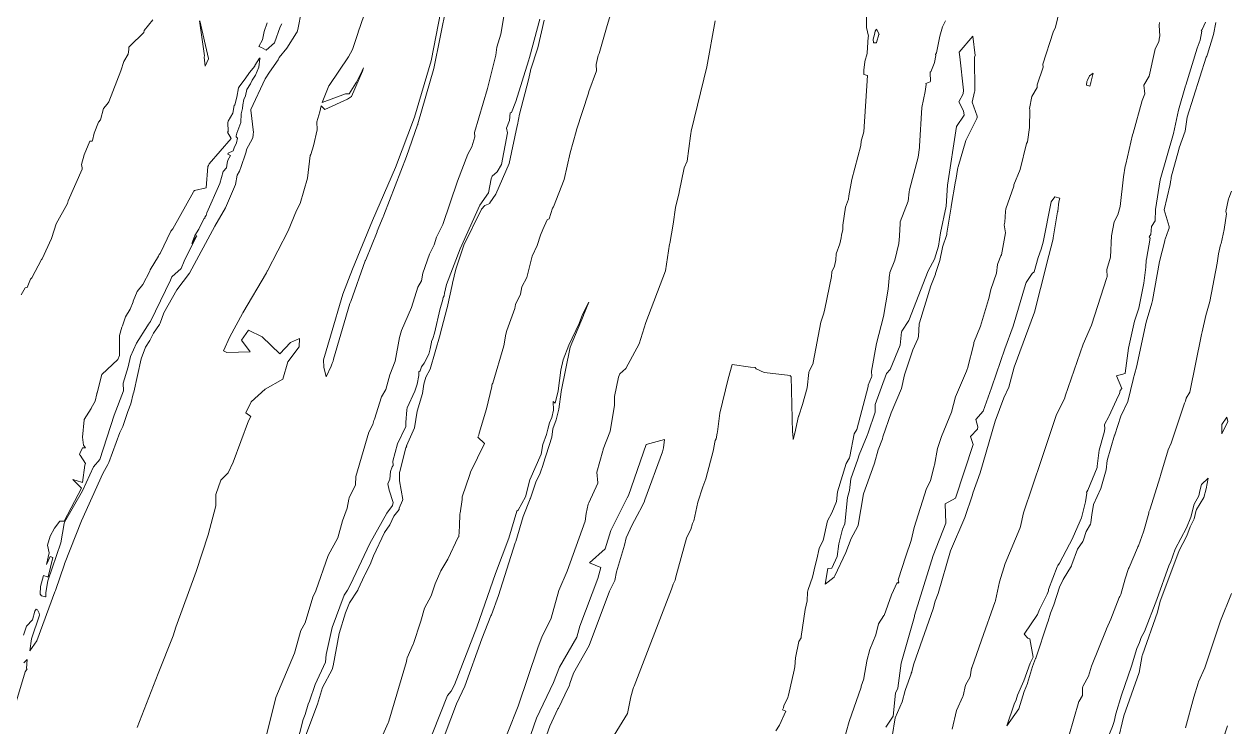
# Model space of a CAD drawing. Header units: metres. Extents: x 808187 to 810032, y 9155685 to 9157080.
# Drawn here: x 808915.4 to 809198.1, y 9156399.8 to 9156564.6 of the extents above; entities that cross this region are included whole.
import ezdxf

# ---------------------------------------------------------------- set-up
doc = ezdxf.new("R2010")
doc.units = ezdxf.units.M
doc.layers.add('C-TOPO-MAJR', color=9, linetype='Continuous')

msp = doc.modelspace()

# ---------------------------------------------------------------- linework, layer by layer
at = {"layer": 'C-TOPO-MAJR', "color": 9, "linetype": 'Continuous', "lineweight": 5}
for points, elevation in [([(809053.67, 9156397.85), (809056.77, 9156402.92), (809057.51, 9156406.82), (809058.06, 9156408.82), (809058.2, 9156409.07), (809058.3, 9156409.33), (809067.03, 9156432.14), (809067.49, 9156433.3), (809067.95, 9156434.21), (809068.1, 9156434.99), (809070.55, 9156444.06), (809071.02, 9156445.08), (809071.58, 9156446.11), (809071.98, 9156447.53), (809072.31, 9156448.15), (809073.27, 9156452.49), (809074.37, 9156456.12), (809075.11, 9156458.01), (809076.92, 9156464.8), (809076.97, 9156465.29), (809077.32, 9156466.97), (809077.53, 9156467.32), (809077.75, 9156468.68), (809077.85, 9156469.01), (809078.43, 9156473.35), (809080.37, 9156481.45), (809081.28, 9156484.77), (809085.56, 9156484.14), (809086.65, 9156484.07), (809086.94, 9156483.75), (809088.75, 9156482.88), (809094.95, 9156482.22), (809094.87, 9156482.05), (809095.12, 9156481.94), (809095.45, 9156468.84), (809095.51, 9156468.63), (809095.55, 9156467.2), (809095.98, 9156468.7), (809096.85, 9156472.67), (809096.89, 9156472.73), (809097.8, 9156475.37), (809098.84, 9156479.32), (809099.24, 9156482.93), (809099.35, 9156483.2), (809100.26, 9156484.98), (809100.24, 9156485.22), (809102.08, 9156494.69), (809102.77, 9156496.83), (809103.02, 9156497.87), (809104.55, 9156505.41), (809104.63, 9156506.48), (809105.24, 9156507.85), (809105.55, 9156509.32), (809105.68, 9156510.75), (809106.51, 9156513.09), (809106.85, 9156514.47), (809106.9, 9156515.07), (809107.21, 9156516.47), (809107.24, 9156517.46), (809107.82, 9156521.64), (809108.53, 9156523.52), (809108.61, 9156524.36), (809109.29, 9156528.12), (809111.4, 9156536.12), (809111.52, 9156537.13), (809112.11, 9156539.36), (809113.02, 9156552.56), (809112.12, 9156552.74), (809112.15, 9156553.23), (809112.13, 9156553.83), (809112.39, 9156555.76), (809112.34, 9156555.83), (809112.94, 9156557.69), (809112.94, 9156557.85), (809113.17, 9156561.51), (809113.26, 9156561.79), (809112.76, 9156563.82), (809112.85, 9156576.2)], 2770), ([(809106.57, 9156393.57), (809108.69, 9156401.04), (809108.71, 9156401.09), (809111.48, 9156409.09), (809111.54, 9156409.39), (809112.1, 9156411.1), (809112.11, 9156411.21), (809112.84, 9156415.2), (809112.86, 9156415.23), (809112.86, 9156415.28), (809113.55, 9156417.95), (809114.98, 9156421.38), (809114.98, 9156421.4), (809115.6, 9156424), (809116.86, 9156425.92), (809116.91, 9156425.95), (809118.61, 9156430.74), (809119.96, 9156433.64), (809120.2, 9156433.53), (809120.34, 9156433.75), (809120.21, 9156434.32), (809121.95, 9156439.84), (809121.96, 9156439.86), (809123.22, 9156443.54), (809123.9, 9156446.59), (809126.82, 9156455.67), (809127.74, 9156457.5), (809128.64, 9156461.03), (809128.71, 9156461.2), (809129.41, 9156465.12), (809130.32, 9156467.92), (809132.71, 9156473.63), (809133.63, 9156477.17), (809136.17, 9156483.2), (809136.32, 9156483.65), (809136.42, 9156483.87), (809137.9, 9156489.66), (809137.91, 9156489.92), (809139.46, 9156493.75), (809141.35, 9156499.99), (809141.44, 9156500.23), (809141.91, 9156502.36), (809143.22, 9156506.22), (809143.48, 9156508.19), (809143.54, 9156508.49), (809144.27, 9156510.25), (809144.36, 9156510.53), (809145.34, 9156515.63), (809145.04, 9156517.51), (809145.14, 9156518.13), (809145.34, 9156520.69), (809145.44, 9156521.3), (809147.26, 9156526.57), (809147.31, 9156526.89), (809148.77, 9156530.48), (809150.25, 9156536.58), (809150.47, 9156537.01), (809150.94, 9156540.35), (809151.03, 9156544.52), (809150.94, 9156544.79), (809151.52, 9156547.65), (809152.74, 9156549.74), (809152.73, 9156550.36), (809154.19, 9156554.51), (809154.11, 9156555.24), (809156.52, 9156562.72), (809157.03, 9156563.9), (809159.53, 9156574.35)], 2750), ([(808996.7, 9156391.8), (809000.66, 9156400.73), (809000.72, 9156400.95), (809000.85, 9156401.18), (809004.93, 9156415.17), (809005.03, 9156415.69), (809005.13, 9156416.02), (809006.52, 9156419.2), (809006.64, 9156419.39), (809008.24, 9156424.34), (809008.35, 9156424.58), (809009.2, 9156427.64), (809010.72, 9156430.56), (809011.71, 9156433.39), (809013.03, 9156436.42), (809014.67, 9156439.17), (809017.09, 9156444.27), (809017.2, 9156444.4), (809017.42, 9156446.87), (809017.43, 9156449.78), (809017.51, 9156449.95), (809018.05, 9156453.13), (809017.98, 9156453.55), (809017.98, 9156453.73), (809019.81, 9156458.98), (809019.95, 9156459.53), (809023.28, 9156466.24), (809021.72, 9156467.75), (809021.94, 9156468.22), (809022, 9156468.65), (809023.75, 9156474.4), (809024.93, 9156479.63), (809024.97, 9156479.92), (809025.04, 9156480.14), (809025.17, 9156480.38), (809027.77, 9156489.16), (809028.28, 9156491.86), (809028.51, 9156492.76), (809030.34, 9156497.92), (809030.54, 9156498.82), (809031.66, 9156501.29), (809032.02, 9156503), (809033.17, 9156505.2), (809034.4, 9156510.22), (809035.56, 9156512.66), (809036.33, 9156515.14), (809036.95, 9156516.4), (809037.91, 9156518.74), (809038.38, 9156518.94), (809039.17, 9156521.46), (809039.39, 9156521.78), (809041.88, 9156528.12), (809043.32, 9156534.4), (809044.72, 9156539.41), (809044.8, 9156539.83), (809047.61, 9156548.43), (809047.68, 9156548.78), (809049.5, 9156553.64), (809049.39, 9156555.12), (809049.92, 9156557.21), (809050.1, 9156557.74), (809051.8, 9156563.71), (809054.35, 9156572.19)], 2790), ([(808972.24, 9156398.21), (808974.37, 9156406.7), (808978.76, 9156417.09), (808980.04, 9156421.83), (808980.24, 9156422.4), (808981.24, 9156424.19), (808983.05, 9156430.23), (808983.74, 9156431.72), (808986.65, 9156439.98), (808988.87, 9156444.12), (808989.96, 9156448.12), (808991.03, 9156451.12), (808991.42, 9156453.18), (808991.52, 9156453.48), (808993.04, 9156456.55), (808993.07, 9156458.51), (808996.16, 9156468.91), (808997.04, 9156470.72), (808997.32, 9156471.63), (808997.47, 9156471.95), (808999.13, 9156477.22), (809000.12, 9156478.92), (809001.05, 9156482.36), (809002.33, 9156485.57), (809003.35, 9156491.12), (809003.83, 9156492.74), (809006.12, 9156498.13), (809007.62, 9156502.94), (809008.47, 9156504.41), (809008.78, 9156506.18), (809010.35, 9156510.66), (809011.25, 9156512.38), (809011.42, 9156512.81), (809012.01, 9156514.62), (809013.47, 9156517.6), (809016.91, 9156527.79), (809019.33, 9156534.06), (809020.25, 9156535.82), (809020.95, 9156538.14), (809020.93, 9156539.2), (809023.98, 9156549.46), (809025.91, 9156557.31), (809026.17, 9156559.16), (809027.04, 9156562.24), (809028.22, 9156569.16)], 2800), ([(809013.57, 9156570.54), (809010.73, 9156556.02), (809006.82, 9156542.77), (809002.36, 9156531.01), (808996.99, 9156518.53), (808992.32, 9156507.13), (808990.06, 9156501.27), (808987.16, 9156491.46), (808985.52, 9156485.85), (808985.6, 9156484.19), (808985.6, 9156484.19), (808986.17, 9156481.9), (808987.33, 9156484.37), (808987.47, 9156484.83), (808987.56, 9156484.98), (808987.64, 9156485.27), (808987.75, 9156485.55), (808987.84, 9156486.03), (808991.71, 9156499.05), (808991.92, 9156499.53), (808995.32, 9156509.07), (808995.39, 9156509.19), (808995.42, 9156509.34), (808998.06, 9156515.87), (808998.13, 9156516.01), (808999.53, 9156519.44), (808999.57, 9156519.58), (808999.69, 9156519.81), (809004.94, 9156533.59), (809007.55, 9156540.98), (809007.59, 9156541.07), (809007.63, 9156541.19), (809007.63, 9156541.25), (809011.38, 9156554.2), (809014.36, 9156568.85)], 2810), ([(808945.49, 9156565.61), (808943.47, 9156563.11), (808943.45, 9156562.66), (808940.15, 9156559.39), (808939.88, 9156559.21), (808939.91, 9156558.66), (808939.74, 9156557.58), (808938.7, 9156555.82), (808938.03, 9156553.62), (808935.2, 9156546.37), (808934.83, 9156545.79), (808933.99, 9156544.82), (808933.26, 9156542.12), (808932.82, 9156541.64), (808931.74, 9156538.99), (808931.35, 9156537.31), (808931.28, 9156537.17), (808930.77, 9156537.11), (808929.44, 9156533.98), (808928.8, 9156531.67), (808929, 9156530.88), (808928.94, 9156530.6), (808925.66, 9156523.12), (808925.51, 9156522.54), (808922.88, 9156517.79), (808921.84, 9156514.53), (808921.75, 9156514.32), (808919.59, 9156509.57), (808919.43, 9156509.37), (808917.19, 9156505.11), (808917, 9156504.96), (808916.86, 9156504.81), (808916.05, 9156502.83), (808915.61, 9156502.75), (808914.67, 9156501.09)], 2830), ([(808915.21, 9156421.34), (808915.89, 9156423.43), (808917.32, 9156424.91), (808917.91, 9156426.97), (808918.21, 9156427.39), (808918.47, 9156427.29), (808918.89, 9156426.45), (808918.93, 9156426), (808917.08, 9156420.46), (808916.73, 9156417.65), (808918.31, 9156419.95), (808922.56, 9156431.49), (808922.72, 9156431.79), (808924.86, 9156437.96), (808924.83, 9156438.03), (808928.78, 9156448.15), (808933.79, 9156459.25), (808934.96, 9156461.31), (808935.19, 9156461.81), (808937.82, 9156468.81), (808938.5, 9156470.25), (808939.66, 9156473.76), (808940.4, 9156475.52), (808940.91, 9156477.89), (808941.05, 9156478.26), (808942.77, 9156486.1), (808943.82, 9156488.87), (808944.8, 9156490.38), (808945.67, 9156492.14), (808947.11, 9156494.15), (808947.27, 9156494.49), (808948.07, 9156496.87), (808951.17, 9156502.25), (808954.08, 9156506.19), (808960.02, 9156517.21), (808962.58, 9156521.51), (808964.93, 9156527.01), (808965.32, 9156529.18), (808965.8, 9156530.1), (808966, 9156530.57), (808966.08, 9156530.74), (808967.37, 9156534.65), (808967.44, 9156535.19), (808968.85, 9156537.75), (808968.93, 9156538.03), (808969.05, 9156538.56), (808969.04, 9156538.83), (808969.14, 9156539.15), (808968.47, 9156544.38), (808968.52, 9156544.59), (808971.87, 9156551.79), (808972.84, 9156553.36), (808974.93, 9156556.23), (808975.16, 9156556.8), (808976.9, 9156558.94), (808979.19, 9156562.52), (808979.33, 9156562.78), (808979.52, 9156563.34), (808980.34, 9156567.73)], 2820), ([(808941.83, 9156399.68), (808946.8, 9156412.29), (808950.29, 9156421.13), (808950.91, 9156423.16), (808955.65, 9156436.25), (808958.46, 9156444.83), (808960.31, 9156451.65), (808960.27, 9156454.33), (808961.43, 9156457.66), (808963.2, 9156459.41), (808964.38, 9156461.89), (808967.94, 9156471.6), (808968.48, 9156472.55), (808967.29, 9156473.41), (808968.57, 9156475.99), (808971.81, 9156478.97), (808976.02, 9156481.32), (808977.13, 9156485.42), (808979.84, 9156488.96), (808979.93, 9156490.87), (808977.77, 9156489.96), (808975.26, 9156487.25), (808971.16, 9156491.25), (808967.96, 9156492.8), (808966.27, 9156490.5), (808968.32, 9156487.78), (808962.89, 9156487.59), (808962.07, 9156488), (808963.58, 9156491.25), (808963.59, 9156491.29), (808966.52, 9156496.72), (808966.64, 9156496.88), (808972.18, 9156506.24), (808972.34, 9156506.63), (808972.37, 9156506.78), (808977.26, 9156516.13), (808979.19, 9156520.88), (808980.05, 9156522.54), (808981.78, 9156528.48), (808982.42, 9156533.76), (808982.57, 9156534.04), (808983.2, 9156536.02), (808984.05, 9156539.79), (808983.94, 9156541.71), (808984.66, 9156544.04), (808984.66, 9156544.05), (808984.99, 9156545.47), (808985.81, 9156544.61), (808991.18, 9156547.03), (808992.07, 9156547.6), (808994.67, 9156553.58), (808994.89, 9156554.34), (808994.56, 9156553.7), (808994.55, 9156553.63), (808993.24, 9156550.98), (808993.08, 9156550.77), (808991.56, 9156548.26), (808990.65, 9156548.28), (808985.18, 9156546.22), (808986.76, 9156550.16), (808986.81, 9156550.23), (808991.38, 9156556.91), (808992.31, 9156558.62), (808993.57, 9156562.37), (808993.61, 9156562.59), (808993.67, 9156562.72), (808994.97, 9156566.53)], 2810), ([(808956.54, 9156565.36), (808958.58, 9156556.53), (808958.57, 9156556.48), (808958.56, 9156556.47), (808958.55, 9156556.45), (808957.77, 9156554.76), (808957.54, 9156556.82), (808957.67, 9156557.13), (808956.43, 9156565.35)], 2830), ([(809036.24, 9156565.79), (809033.79, 9156556.78), (809033.52, 9156556.02), (809030.59, 9156546.42), (809029.6, 9156543.9), (809029.27, 9156543.82), (809029.12, 9156541.98), (809028.41, 9156540.22), (809028.67, 9156539.14), (809027.22, 9156531.7), (809026.23, 9156529.99), (809025.06, 9156528.93), (809024.83, 9156528.31), (809024.18, 9156525.06), (809022.15, 9156522.14), (809017.52, 9156511.87), (809014.34, 9156503.55), (809013.87, 9156501.51), (809013.82, 9156500.9), (809013.56, 9156500.46), (809013.39, 9156499.73), (809012.83, 9156497.95), (809011.53, 9156492.13), (809011.14, 9156490.85), (809010.83, 9156490.18), (809010.84, 9156490.04), (809010.51, 9156488.42), (809010.17, 9156487.23), (809009.11, 9156485.08), (809008.48, 9156484.23), (809008.16, 9156483.33), (809007.84, 9156483.1), (809007.84, 9156482.2), (809007.45, 9156480.17), (809006.92, 9156478.56), (809005.15, 9156474.64), (809005.07, 9156474.15), (809004.85, 9156471.22), (809004.85, 9156470.28), (809002.87, 9156466.19), (809001.74, 9156462.09), (809001.81, 9156461.11), (809001.58, 9156460.77), (809001.25, 9156459.73), (809001.1, 9156457.88), (809000.6, 9156456.83), (809000.87, 9156455.29), (809001.87, 9156452.44), (809001.65, 9156451.72), (809000.37, 9156449.95), (808996.37, 9156442.83), (808991.88, 9156433.16), (808991.16, 9156431.87), (808990.39, 9156430.73), (808987.52, 9156423.12), (808986.15, 9156416.76), (808985.96, 9156415.01), (808983.53, 9156409.77), (808982.21, 9156405.87), (808981.89, 9156405.15), (808981.24, 9156402.72), (808980.79, 9156401.58), (808979.2, 9156395.48)], 2800), ([(808980.45, 9156395.35), (808984.15, 9156405.13), (808985.26, 9156409.08), (808987.52, 9156413.23), (808987.77, 9156414.09), (808989.21, 9156421.74), (808990.68, 9156426.55), (808991.58, 9156428.88), (808993.53, 9156431.84), (808993.62, 9156432.14), (808995.12, 9156435.3), (808995.17, 9156435.48), (808996.43, 9156437.9), (808997.22, 9156439.9), (808999.82, 9156445.36), (809001.06, 9156447.19), (809002.01, 9156449.19), (809003.23, 9156450.79), (809003.24, 9156450.93), (809003.24, 9156451.1), (809004.06, 9156452.89), (809004.1, 9156453.1), (809003.34, 9156457.52), (809003.3, 9156459.46), (809003.37, 9156459.67), (809004.85, 9156465.25), (809005.04, 9156465.63), (809004.95, 9156465.71), (809006.85, 9156469.93), (809007.45, 9156473.8), (809008.68, 9156477.97), (809009.01, 9156480.14), (809009.5, 9156481.78), (809010.52, 9156483.65), (809012.85, 9156491.82), (809012.87, 9156491.92), (809014.42, 9156497.81), (809014.5, 9156498.03), (809015.74, 9156503.76), (809015.78, 9156503.85), (809016.49, 9156507.17), (809018.39, 9156512.75), (809022.51, 9156521.2), (809023.33, 9156522.04), (809024.5, 9156522.54), (809024.53, 9156522.65), (809025.91, 9156524.69), (809029.02, 9156531.9), (809030.89, 9156540.75), (809030.96, 9156541.01), (809031.44, 9156543.46), (809033.59, 9156551.5), (809034, 9156553.61), (809034.06, 9156553.78), (809034.05, 9156553.83), (809035.74, 9156559.05), (809037.21, 9156565.49)], 2800), ([(809026.3, 9156392.45), (809031.16, 9156404.63), (809035.78, 9156418.32), (809036.75, 9156421.08), (809038.7, 9156424.89), (809038.84, 9156425.28), (809040.7, 9156431.8), (809042.63, 9156436.31), (809046.81, 9156448.01), (809047.07, 9156449.85), (809047.57, 9156452), (809047.68, 9156452.32), (809049.8, 9156456.98), (809049.82, 9156457.05), (809049.56, 9156459.57), (809050.96, 9156464.55), (809051.03, 9156464.73), (809051.05, 9156464.91), (809052.63, 9156468.94), (809052.68, 9156469.17), (809053.69, 9156475.2), (809053.72, 9156477.3), (809054.64, 9156481.84), (809054.97, 9156482.62), (809056.33, 9156483.82), (809059.48, 9156489.62), (809061.06, 9156494.61), (809065.63, 9156506.75), (809066.63, 9156513.01), (809066.67, 9156513.15), (809067.46, 9156517.7), (809067.47, 9156517.72), (809067.99, 9156521.58), (809068.86, 9156525.08), (809068.87, 9156525.19), (809070.02, 9156530.89), (809070.72, 9156532.46), (809071.48, 9156538.43), (809071.6, 9156538.98), (809071.63, 9156539.11), (809071.65, 9156539.24), (809071.71, 9156539.5), (809075.37, 9156554.58), (809077.28, 9156565.39)], 2780), ([(809091.53, 9156398.9), (809092.39, 9156400.22), (809093.82, 9156403.51), (809093.11, 9156403.79), (809093.3, 9156404.31), (809093.36, 9156404.84), (809094.22, 9156406.47), (809094.47, 9156407.24), (809095.81, 9156413.08), (809095.87, 9156413.52), (809095.96, 9156413.87), (809096.13, 9156415.98), (809096.93, 9156419.85), (809097.47, 9156420.69), (809097.49, 9156421.02), (809098.37, 9156427.32), (809098.89, 9156429.34), (809098.94, 9156431.39), (809099.08, 9156432.01), (809100.08, 9156434.89), (809100.7, 9156437.68), (809101.24, 9156439.46), (809101.56, 9156441.32), (809101.75, 9156441.89), (809102.58, 9156443.54), (809103.64, 9156448.14), (809104.6, 9156449.99), (809105.72, 9156452.62), (809105.99, 9156454.92), (809107.98, 9156461.53), (809108.79, 9156462.88), (809108.87, 9156463.18), (809109.9, 9156468.5), (809110.53, 9156469.53), (809113.16, 9156479.65), (809113.19, 9156479.92), (809113.94, 9156481.83), (809113.99, 9156481.93), (809113.91, 9156483.23), (809115.1, 9156489.67), (809116.78, 9156496.05), (809117.87, 9156502.41), (809118.13, 9156505.85), (809118.21, 9156506.01), (809118.24, 9156506.19), (809118.26, 9156506.36), (809119.39, 9156509.21), (809120.36, 9156513.16), (809120.49, 9156514.86), (809120.53, 9156515.05), (809120.62, 9156517.75), (809120.69, 9156518.23), (809122.53, 9156523.08), (809122.73, 9156525.26), (809122.82, 9156525.74), (809124.87, 9156533.38), (809125.15, 9156535.67), (809125.22, 9156535.94), (809125.72, 9156545.03), (809126.54, 9156548.81), (809126.76, 9156550.4), (809126.68, 9156550.67), (809127.68, 9156551.05), (809127.75, 9156551.24), (809127.65, 9156553.19), (809127.71, 9156553.38), (809127.85, 9156553.38), (809128.65, 9156555.39), (809128.7, 9156555.57), (809129.03, 9156557.26), (809128.93, 9156557.46), (809129.18, 9156557.84), (809129.97, 9156561.8), (809130.6, 9156563.92), (809131.24, 9156565.38)], 2760), ([(808975.78, 9156564.69), (808975.4, 9156563.97), (808974.02, 9156560.19), (808972.07, 9156558.51), (808971.02, 9156559.12), (808970.36, 9156559.32), (808971.22, 9156560.89), (808971.61, 9156562.84), (808972.29, 9156564.89)], 2820), ([(809132.87, 9156399.25), (809133.85, 9156403.65), (809135.32, 9156406.91), (809135.38, 9156407.1), (809135.94, 9156409.56), (809137.03, 9156411.57), (809137.39, 9156413.55), (809137.42, 9156413.65), (809139.69, 9156420.13), (809142.94, 9156429.23), (809142.97, 9156429.35), (809143.02, 9156429.46), (809143.93, 9156433.82), (809145.24, 9156438.14), (809148.71, 9156446.35), (809148.85, 9156446.79), (809149.52, 9156450.03), (809153.75, 9156462.47), (809157.17, 9156472.82), (809159.24, 9156476.97), (809159.35, 9156477.36), (809163.57, 9156489.54), (809165.47, 9156494.02), (809169.08, 9156505.15), (809169.12, 9156505.32), (809169.08, 9156507.06), (809169.95, 9156509.93), (809170.15, 9156514.92), (809170.76, 9156518.22), (809171.67, 9156519.91), (809172.18, 9156521.82), (809172.97, 9156528.8), (809173.37, 9156531.31), (809173.5, 9156531.74), (809175.13, 9156538.64), (809175.26, 9156539.03), (809177.34, 9156546.72), (809178.01, 9156548.24), (809177.75, 9156550.26), (809178.97, 9156552.37), (809180.35, 9156558.44), (809180.4, 9156558.76), (809181.24, 9156560.43), (809181.45, 9156561.56), (809181.48, 9156561.8), (809181.37, 9156564.33), (809181.42, 9156565.01)], 2740), ([(809192.17, 9156565.05), (809191.44, 9156563.35), (809191.22, 9156562.98), (809191.33, 9156562.96), (809190.99, 9156560.83), (809190.26, 9156558.97), (809187.57, 9156550.27), (809187.55, 9156550.14), (809185.85, 9156544.42), (809184.72, 9156538.97), (809181.55, 9156528.09), (809180.45, 9156521.15), (809180.41, 9156518.46), (809179.53, 9156517.14), (809179.4, 9156515.26), (809179, 9156514.72), (809179.26, 9156514.37), (809178.35, 9156509.51), (809178.27, 9156509.25), (809178.24, 9156507.58), (809177.77, 9156503.89), (809176.57, 9156497.99), (809175.54, 9156494.97), (809174.15, 9156488.6), (809173.4, 9156482.71), (809173.41, 9156482.66), (809171.34, 9156482.14), (809172.61, 9156479.19), (809172.24, 9156478.65), (809172.03, 9156477.94), (809171.71, 9156477.38), (809169.61, 9156472.72), (809169.61, 9156472.71), (809169.57, 9156472.62), (809168.57, 9156470.72), (809168.65, 9156469.73), (809168.49, 9156468.8), (809167.27, 9156464.67), (809166.79, 9156460.96), (809166.79, 9156460.61), (809164.65, 9156455.35), (809164.37, 9156454.96), (809164.33, 9156454.82), (809164.41, 9156454.58), (809164.05, 9156452.56), (809164.02, 9156452.29), (809163.15, 9156448.86), (809161.2, 9156444.4), (809161.14, 9156444.12), (809157.96, 9156438.19), (809157.6, 9156437.67), (809157.41, 9156437.34), (809155.43, 9156432.02), (809155.38, 9156431.72), (809155.08, 9156430.96), (809153.28, 9156427.32), (809152.81, 9156426.13), (809149.74, 9156421.59), (809150.59, 9156420.62), (809151.06, 9156420.44), (809151.78, 9156416.14), (809151.13, 9156414.74), (809149.65, 9156410.64), (809148.14, 9156407.22), (809147.8, 9156406.13), (809147.36, 9156405.14), (809147.36, 9156405.14), (809145.66, 9156400.07), (809148.46, 9156404.04), (809149.67, 9156408.09), (809150.49, 9156410), (809150.51, 9156410.04), (809150.51, 9156410.1), (809151.64, 9156413.94), (809152.38, 9156415.84), (809152.41, 9156415.89), (809155.18, 9156424.19), (809155.34, 9156424.57), (809155.89, 9156426.46), (809156.69, 9156428.41), (809158, 9156432.55), (809158.87, 9156434.35), (809160.77, 9156437.59), (809160.86, 9156437.91), (809162.23, 9156441.49), (809163.44, 9156443.26), (809163.61, 9156443.64), (809164.27, 9156445.66), (809165.22, 9156447.38), (809165.34, 9156447.69), (809165.58, 9156449.62), (809165.68, 9156449.97), (809165.96, 9156451.99), (809167.66, 9156455.73), (809168.95, 9156460.12), (809169.19, 9156462.3), (809170.88, 9156468.18), (809170.95, 9156468.32), (809172.35, 9156472.66), (809173.99, 9156476.09), (809175.24, 9156481.28), (809175.28, 9156481.35), (809176.05, 9156484.14), (809178.31, 9156494.71), (809179.64, 9156499.16), (809179.71, 9156499.5), (809179.8, 9156499.79), (809181.43, 9156508.95), (809182.68, 9156513.79), (809182.7, 9156513.98), (809182.75, 9156514.16), (809183.57, 9156516.38), (809183.65, 9156516.73), (809183.71, 9156517.14), (809182.52, 9156521.05), (809183.95, 9156527.01), (809184.06, 9156528.08), (809184.12, 9156528.23), (809184.19, 9156528.67), (809185.99, 9156535.23), (809186.05, 9156535.58), (809187.42, 9156539.5), (809187.93, 9156542.76), (809192.35, 9156556.85), (809192.54, 9156557.11), (809192.65, 9156557.58), (809194.07, 9156562.12), (809194.66, 9156564.94)], 2740), ([(809118.74, 9156397.53), (809119.51, 9156401.97), (809121.1, 9156405.69), (809121.79, 9156408.33), (809121.89, 9156408.54), (809123.2, 9156412.22), (809123.25, 9156412.44), (809123.35, 9156412.63), (809123.38, 9156412.81), (809123.89, 9156414.6), (809128.42, 9156427.51), (809128.86, 9156429.27), (809129.53, 9156431.06), (809132.46, 9156441.12), (809135.8, 9156448.94), (809137.57, 9156454.22), (809137.65, 9156454.59), (809139.37, 9156459.41), (809142.92, 9156471.49), (809144.91, 9156476.94), (809146.08, 9156479.45), (809147.36, 9156484.19), (809152.12, 9156497.07), (809154.92, 9156508.13), (809154.92, 9156508.24), (809156.52, 9156514.23), (809156.53, 9156514.52), (809157.55, 9156520.55), (809157.6, 9156520.64), (809157.63, 9156520.74), (809157.87, 9156522.89), (809158.04, 9156523.8), (809156.93, 9156524.07), (809156.02, 9156522.9), (809154.15, 9156513.46), (809153.68, 9156511.79), (809152.97, 9156509.87), (809152.04, 9156506.54), (809151.55, 9156506.12), (809150.15, 9156504.02), (809150.01, 9156503.53), (809147.13, 9156493.76), (809145.17, 9156488.44), (809142.14, 9156479.53), (809142.04, 9156479.29), (809140.13, 9156473.86), (809138.42, 9156471.88), (809138.89, 9156470.16), (809138.74, 9156469.63), (809137.16, 9156467.9), (809137.77, 9156466.05), (809133.58, 9156453.46), (809131.16, 9156452.13), (809131.39, 9156447.6), (809128.42, 9156439.97), (809124.03, 9156425.9), (809123.98, 9156425.71), (809120.92, 9156414.72), (809120.08, 9156408.86), (809119.55, 9156407.71), (809119.03, 9156402.36), (809117.28, 9156399.77)], 2750), ([(809160.17, 9156397.63), (809162.54, 9156405.73), (809162.6, 9156405.87), (809163.35, 9156407.17), (809163.36, 9156408.92), (809163.46, 9156409.25), (809163.52, 9156409.41), (809164.76, 9156411.7), (809165.48, 9156414.04), (809168.92, 9156422.58), (809168.98, 9156422.78), (809170.04, 9156425.08), (809171.98, 9156430.17), (809172.09, 9156430.4), (809172.33, 9156430.82), (809173.34, 9156434.52), (809174.14, 9156436.96), (809174.3, 9156437.19), (809176.27, 9156441.8), (809176.35, 9156442.05), (809176.47, 9156442.28), (809177.7, 9156445.54), (809177.73, 9156445.8), (809178.89, 9156449.96), (809178.93, 9156450.22), (809179.16, 9156450.71), (809181.61, 9156458.45), (809181.64, 9156458.73), (809183.43, 9156464.78), (809184.14, 9156466.35), (809187.29, 9156475.73), (809187.5, 9156476.18), (809187.67, 9156476.87), (809188.54, 9156478.32), (809191.25, 9156491.8), (809191.44, 9156492.41), (809192.25, 9156496.29), (809193.25, 9156499.54), (809194.97, 9156508.55), (809195.22, 9156510.76), (809195.74, 9156512.84), (809195.85, 9156513.15), (809196.61, 9156516.42), (809197.14, 9156520.1), (809196.98, 9156520.64), (809197.63, 9156523.66), (809197.65, 9156523.8), (809198.29, 9156525.4)], 2730), ([(809012.7, 9156394.69), (809016.69, 9156405.23), (809018.62, 9156409.39), (809022.62, 9156420.46), (809024.73, 9156425.84), (809024.86, 9156426.09), (809026.52, 9156430.64), (809030.44, 9156442.99), (809030.55, 9156443.25), (809032.29, 9156449.11), (809033.97, 9156453.28), (809033.97, 9156453.35), (809033.99, 9156453.43), (809035.27, 9156457.23), (809036.32, 9156459.3), (809036.99, 9156461.31), (809036.98, 9156461.42), (809039.05, 9156467.75), (809039.29, 9156469.69), (809040.04, 9156471.78), (809040.64, 9156474.28), (809041.23, 9156478.41), (809041.23, 9156478.47), (809043.3, 9156488.87), (809046.41, 9156496.25), (809046.42, 9156496.26), (809046.45, 9156496.32), (809046.47, 9156496.37), (809047.72, 9156499.43), (809046.22, 9156496.52), (809045.45, 9156494.4), (809042.97, 9156489.28), (809041.68, 9156485.88), (809041.16, 9156483.43), (809040.48, 9156478.58), (809039.82, 9156475.74), (809039.34, 9156476.13), (809039.44, 9156474.08), (809039.02, 9156472.36), (809038.51, 9156471.08), (809038.07, 9156469.65), (809037.79, 9156468.39), (809036.92, 9156465.99), (809036.53, 9156463.78), (809033.87, 9156457.72), (809032.87, 9156453.73), (809031.16, 9156450.63), (809030.8, 9156450.43), (809028.93, 9156444.08), (809025.79, 9156435.78), (809021.47, 9156423.19), (809016.22, 9156409.64), (809015.4, 9156408.18), (809014.6, 9156407.16), (809009.36, 9156393.99)], 2790), ([(809037.46, 9156396.9), (809038.53, 9156399.96), (809040.44, 9156404.02), (809040.58, 9156404.2), (809042.83, 9156408.99), (809043.17, 9156409.55), (809043.25, 9156409.98), (809044.07, 9156412.42), (809047.77, 9156418.93), (809052.55, 9156431.66), (809053.79, 9156434.11), (809054.17, 9156436.18), (809056.03, 9156442.4), (809056.41, 9156444.11), (809057.83, 9156447.22), (809059.57, 9156450.39), (809059.62, 9156450.57), (809060.67, 9156452.54), (809060.78, 9156453.08), (809064.98, 9156464.34), (809065.23, 9156465.26), (809065.41, 9156467.23), (809061.16, 9156466.04), (809057.01, 9156454.07), (809056.68, 9156453.54), (809052.83, 9156445.87), (809051.53, 9156441.56), (809047.85, 9156438.28), (809050.47, 9156437.22), (809049.84, 9156434.6), (809045.58, 9156423.42), (809044.85, 9156420.81), (809040.81, 9156413.82), (809039.42, 9156410.2), (809035.43, 9156401.89), (809034.13, 9156398)], 2780), ([(809171.61, 9156396.15), (809173.06, 9156402.37), (809176.62, 9156412.58), (809177.37, 9156416.52), (809177.47, 9156416.74), (809180.93, 9156426.73), (809181.58, 9156429.28), (809185.95, 9156440.94), (809185.96, 9156441.02), (809187.84, 9156444.64), (809188.59, 9156446.69), (809189.51, 9156448.58), (809190.02, 9156450.65), (809190.07, 9156450.76), (809191.82, 9156453.61), (809192.35, 9156455.59), (809192.82, 9156458.11), (809191.29, 9156456.61), (809190.89, 9156455.19), (809190.67, 9156453.95), (809189.53, 9156452.02), (809188.75, 9156448.98), (809187.74, 9156446.52), (809185.1, 9156441.49), (809184, 9156438.37), (809183.68, 9156437.8), (809180.76, 9156429.68), (809177.87, 9156422.21), (809177.1, 9156420.77), (809176.7, 9156419.57), (809176.09, 9156418.21), (809174.88, 9156414.04), (809172.48, 9156407.27), (809171.16, 9156402.84), (809170.79, 9156401.11), (809170.44, 9156399.89), (809168.79, 9156395.94)], 2730), ([(809187.48, 9156399.62), (809189.45, 9156406.75), (809190.51, 9156410.04), (809190.58, 9156410.41), (809192.08, 9156413.68), (809195.7, 9156424.67), (809198.26, 9156431.08)], 2720), ([(808913.35, 9156405.1), (808915.6, 9156412.71), (808916.06, 9156413.41), (808915.91, 9156413.49), (808916.05, 9156415.61), (808915.28, 9156414.81)], 2820)]:
    msp.add_lwpolyline(points, dxfattribs=dict(at, elevation=elevation))
for points, elevation in [([(809114.33, 9156561.05), (809114.41, 9156560.2), (809115.09, 9156560.21), (809115.13, 9156560.3), (809115.69, 9156562.18), (809115.71, 9156562.26), (809115.14, 9156563.38), (809114.8, 9156562.96), (809114.66, 9156562.18), (809114.33, 9156561.05)], 2770), ([(809103.68, 9156436.98), (809103.05, 9156433.25), (809105.2, 9156434.92), (809105.31, 9156435.24), (809107.91, 9156440.69), (809109.15, 9156443.96), (809110.68, 9156446.75), (809110.79, 9156447.08), (809112.07, 9156454.47), (809114.57, 9156461.42), (809114.67, 9156461.63), (809115.49, 9156464.75), (809116.55, 9156467.37), (809116.62, 9156467.79), (809118.51, 9156473.48), (809120.94, 9156479.14), (809121.64, 9156482.36), (809121.83, 9156482.82), (809123.64, 9156488.25), (809124.79, 9156490.82), (809124.92, 9156491.33), (809125.1, 9156494.3), (809125.19, 9156494.54), (809127.86, 9156503.26), (809128.92, 9156505.99), (809128.95, 9156506.08), (809129.94, 9156509.13), (809129.94, 9156509.19), (809130.59, 9156512.24), (809130.61, 9156512.28), (809131.56, 9156515.3), (809131.6, 9156515.49), (809131.59, 9156515.56), (809132.6, 9156521.71), (809132.61, 9156521.79), (809133.6, 9156527.75), (809133.68, 9156527.98), (809134.18, 9156530.98), (809134.24, 9156531.14), (809136.01, 9156537.27), (809138.64, 9156542.45), (809138.67, 9156542.68), (809138.68, 9156542.98), (809137.53, 9156546.32), (809138.1, 9156548.73), (809138.17, 9156548.86), (809138.06, 9156556.82), (809138.22, 9156557.27), (809137.71, 9156561.79), (809134.46, 9156558), (809134.66, 9156556.96), (809135.53, 9156549.13), (809135.43, 9156548.28), (809134.36, 9156546.39), (809135.46, 9156544.23), (809135.61, 9156543.28), (809133.88, 9156540.62), (809131.78, 9156526.81), (809131.46, 9156521.94), (809130.11, 9156515.69), (809129.65, 9156512.49), (809128.7, 9156509.48), (809127.21, 9156506.71), (809122.67, 9156495.13), (809121.02, 9156492.58), (809120.94, 9156492.43), (809120.62, 9156489.3), (809118.33, 9156483.62), (809117.44, 9156482.67), (809114.77, 9156475.38), (809114.76, 9156473.64), (809113.13, 9156468.77), (809112.95, 9156468.1), (809111.07, 9156463.63), (809110.75, 9156462.62), (809109.09, 9156457.99), (809108.78, 9156455.2), (809108.33, 9156453.61), (809107.66, 9156447.42), (809107.15, 9156446.17), (809106.29, 9156442.74), (809105.88, 9156439.78), (809104.6, 9156437.05), (809103.68, 9156436.98)], 2760), ([(808919.92, 9156435.27), (808919.17, 9156432.74), (808919.1, 9156430.9), (808919.4, 9156430.55), (808919.43, 9156430.54), (808920.4, 9156430.33), (808920.42, 9156430.36), (808920.46, 9156431.29), (808920.95, 9156434.07), (808923.94, 9156442.98), (808924.73, 9156447.47), (808924.86, 9156447.79), (808929.03, 9156455.14), (808931.64, 9156460.82), (808933.09, 9156462.51), (808936.48, 9156472.87), (808938.62, 9156478.64), (808938.55, 9156480.41), (808939.73, 9156484.22), (808940.27, 9156486.68), (808941.71, 9156489.81), (808944.3, 9156493.83), (808944.53, 9156494.26), (808944.95, 9156494.85), (808949.65, 9156504.53), (808949.96, 9156505.34), (808952.18, 9156507.27), (808952.85, 9156509), (808955.79, 9156514.9), (808955.81, 9156514.96), (808955.73, 9156514.95), (808954.7, 9156513.13), (808955.35, 9156515.01), (808956.28, 9156516.54), (808957.47, 9156518.96), (808957.68, 9156519.11), (808957.71, 9156519.35), (808957.99, 9156519.7), (808958.19, 9156520.32), (808961.21, 9156527.26), (808962, 9156530.02), (808962.75, 9156530.91), (808962.91, 9156531.96), (808963.09, 9156532.73), (808963.74, 9156533.75), (808963.07, 9156534.06), (808963.2, 9156534.3), (808964.33, 9156534.85), (808964.59, 9156535.56), (808965.16, 9156536.76), (808965.36, 9156537.87), (808965.07, 9156538.2), (808965.09, 9156538.43), (808965.23, 9156538.99), (808966.14, 9156541.56), (808966.19, 9156543.59), (808966.5, 9156544.8), (808966.58, 9156545.63), (808966.87, 9156546.95), (808967.22, 9156547.78), (808967.56, 9156549.29), (808968.42, 9156550.59), (808968.84, 9156551.42), (808969.62, 9156552.66), (808970.38, 9156554.48), (808970.39, 9156554.49), (808970.6, 9156556.51), (808970.65, 9156556.62), (808970.55, 9156556.63), (808969.41, 9156554.88), (808969.4, 9156554.75), (808968.18, 9156553.28), (808967.18, 9156551.77), (808967.12, 9156551.65), (808965.75, 9156549.89), (808965.63, 9156549.62), (808965.24, 9156547.47), (808964.72, 9156545.69), (808964.62, 9156545.49), (808964.25, 9156543.7), (808963.21, 9156541.84), (808963.09, 9156541.55), (808963.14, 9156539.44), (808963.04, 9156539.23), (808963.86, 9156537.76), (808958.72, 9156531.85), (808958.56, 9156531.47), (808958.42, 9156531.18), (808958.03, 9156526.21), (808955.25, 9156525.58), (808955.13, 9156525.39), (808955.05, 9156525.29), (808950.18, 9156516.59), (808949.78, 9156516.01), (808947.26, 9156510.8), (808947.01, 9156510.55), (808946.86, 9156510.19), (808944.87, 9156506.94), (808944.81, 9156506.7), (808943.2, 9156503.52), (808941.82, 9156501.86), (808940.95, 9156499.65), (808940.91, 9156499.46), (808940.2, 9156497.79), (808939.13, 9156495.98), (808938.39, 9156493.84), (808938.25, 9156493.54), (808937.68, 9156491.56), (808937.7, 9156486.86), (808937.32, 9156485.96), (808933.6, 9156482.4), (808932.45, 9156478.11), (808932.41, 9156478.03), (808932.39, 9156477.92), (808931.99, 9156476.21), (808931.1, 9156474.58), (808931.08, 9156474.46), (808929.43, 9156471.86), (808929.41, 9156471.8), (808929.02, 9156467.76), (808929.24, 9156465.87), (808929.76, 9156465.22), (808929.04, 9156465.21), (808928.42, 9156463.95), (808928.33, 9156463.61), (808928.48, 9156463.54), (808929.78, 9156461.55), (808929.62, 9156461.2), (808929.01, 9156457.08), (808928.83, 9156457.16), (808926.75, 9156457.82), (808928.82, 9156455.81), (808924.78, 9156448.07), (808923.72, 9156448.08), (808923.71, 9156448.08), (808922.46, 9156446.41), (808921.48, 9156444.52), (808920.83, 9156442.41), (808921.25, 9156440.6), (808920.61, 9156437.86), (808921.46, 9156439.76), (808922.08, 9156439.55), (808921.02, 9156434.96), (808920.77, 9156434.98), (808919.92, 9156435.27)], 2820), ([(809164.38, 9156551.14), (809164.28, 9156550.27), (809165.07, 9156550.05), (809165.31, 9156550.82), (809165.32, 9156550.84), (809165.32, 9156550.87), (809165.34, 9156550.91), (809165.91, 9156553.09), (809165.03, 9156552.48), (809164.57, 9156551.48), (809164.38, 9156551.14)], 2750), ([(809196.04, 9156470.74), (809196.01, 9156468.5), (809197.41, 9156471.39), (809197.18, 9156472.44), (809196.04, 9156470.74)], 2730), ([(809194.21, 9156390.49), (809193.4, 9156386.9), (809196.28, 9156396.67), (809197.34, 9156400.08), (809194.21, 9156390.49)], 2720)]:
    msp.add_lwpolyline(points, close=True, dxfattribs=dict(at, elevation=elevation))

doc.saveas('drawing.dxf')
